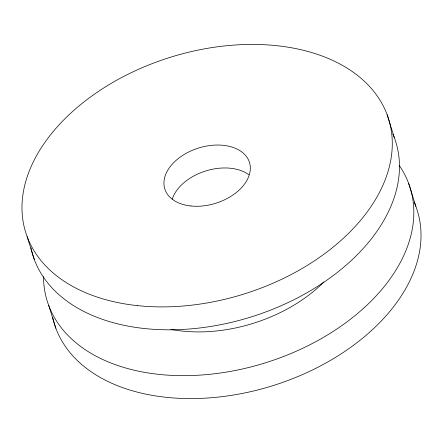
<?xml version="1.0" encoding="UTF-8"?>
<svg xmlns="http://www.w3.org/2000/svg" width="443" height="443" viewBox="0 0 443 443"><rect width="100%" height="100%" fill="white"/><g stroke="black" fill="none" stroke-linecap="round" stroke-linejoin="round"><path stroke-width="0.66" d="M387.132 114.72L394.314 137.64M408.684 183.485L415.866 206.405M27.134 236.595L34.316 259.515M48.686 305.36L55.868 328.28M392.852 133.996A190.102 123.962 -17.4 0 1 251.674 316.778A190.102 123.962 -17.4 0 1 30.932 247.825M172.255 199.068A44.355 28.922 -17.4 0 1 205.43 171.053A44.355 28.922 -17.4 0 1 248.844 174.758M323.911 281.942A126.731 82.642 -17.4 0 1 170.943 329.398M399.143 165.267A190.102 123.962 -17.4 0 1 265.662 362.739A190.102 123.962 -17.4 0 1 43.53 276.582M414.144 202.158A190.102 123.962 -17.4 0 1 274.195 385.238A190.102 123.962 -17.4 0 1 52.623 317.254M137.54 305.637A190.102 123.962 -17.4 0 0 390.516 126.41A190.102 123.962 -17.4 0 0 93.346 94.929A190.102 123.962 -17.4 0 0 137.54 305.637M190.894 205.984A44.355 28.922 -17.4 0 0 249.924 164.165A44.355 28.922 -17.4 0 0 180.583 156.822A44.355 28.922 -17.4 0 0 190.894 205.984"/></g></svg>
